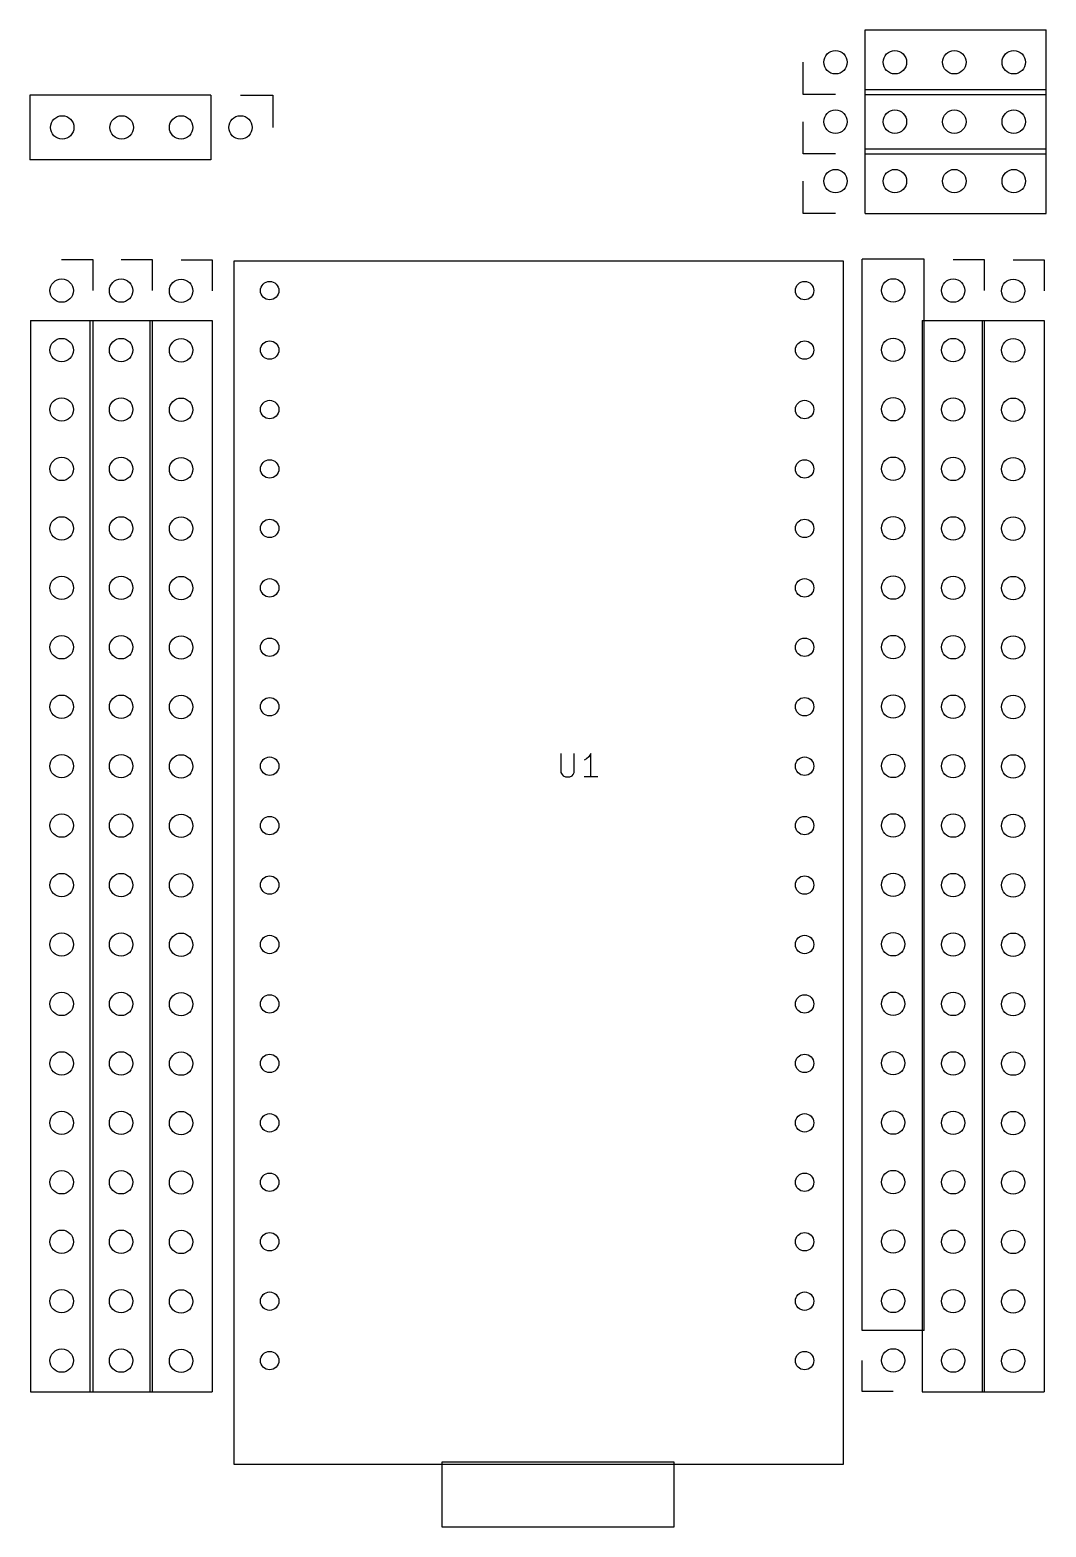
# Model space of a CAD drawing. Extents: x 5 to 48.4, y -64.3 to -0.3.
import ezdxf

# ---------------------------------------------------------------- set-up
doc = ezdxf.new("R2010")
doc.units = 0
doc.layers.add('BLACK', color=7, linetype='CONTINUOUS')
doc.layers.add('LYELLOW', color=51, linetype='CONTINUOUS')

msp = doc.modelspace()

# ---------------------------------------------------------------- linework, layer by layer
at = {"layer": 'BLACK'}
for centre, radius in [((39.395, -1.661), 0.5), ((41.935, -1.661), 0.5), ((44.475, -1.661), 0.5), ((47.015, -1.661), 0.5), ((39.395, -4.201), 0.5), ((41.935, -4.201), 0.5), ((44.475, -4.201), 0.5), ((47.015, -4.201), 0.5), ((6.35, -4.445), 0.5), ((8.89, -4.445), 0.5), ((11.43, -4.445), 0.5), ((13.97, -4.445), 0.5), ((39.395, -6.741), 0.5), ((41.935, -6.741), 0.5), ((44.475, -6.741), 0.5), ((47.015, -6.741), 0.5), ((6.325, -11.42), 0.5), ((8.865, -11.42), 0.5), ((11.43, -11.43), 0.5), ((15.215, -11.42), 0.3937), ((38.075, -11.42), 0.3937), ((41.86, -11.41), 0.5), ((44.425, -11.42), 0.5), ((46.99, -11.43), 0.5), ((6.325, -13.96), 0.5), ((8.865, -13.96), 0.5), ((11.43, -13.97), 0.5), ((15.215, -13.96), 0.3937), ((38.075, -13.96), 0.3937), ((41.86, -13.95), 0.5), ((44.425, -13.96), 0.5), ((46.99, -13.97), 0.5), ((41.86, -16.49), 0.5), ((6.325, -16.5), 0.5), ((8.865, -16.5), 0.5), ((11.43, -16.51), 0.5), ((15.215, -16.5), 0.3937), ((38.075, -16.5), 0.3937), ((44.425, -16.5), 0.5), ((46.99, -16.51), 0.5), ((6.325, -19.04), 0.5), ((8.865, -19.04), 0.5), ((11.43, -19.05), 0.5), ((41.86, -19.03), 0.5), ((44.425, -19.04), 0.5), ((46.99, -19.05), 0.5), ((15.215, -19.04), 0.3937), ((38.075, -19.04), 0.3937), ((6.325, -21.58), 0.5), ((8.865, -21.58), 0.5), ((11.43, -21.59), 0.5), ((41.86, -21.57), 0.5), ((44.425, -21.58), 0.5), ((46.99, -21.59), 0.5), ((15.215, -21.58), 0.3937), ((38.075, -21.58), 0.3937), ((6.325, -24.12), 0.5), ((8.865, -24.12), 0.5), ((11.43, -24.13), 0.5), ((41.86, -24.11), 0.5), ((44.425, -24.12), 0.5), ((46.99, -24.13), 0.5), ((15.215, -24.12), 0.3937), ((38.075, -24.12), 0.3937), ((6.325, -26.66), 0.5), ((8.865, -26.66), 0.5), ((11.43, -26.67), 0.5), ((41.86, -26.65), 0.5), ((44.425, -26.66), 0.5), ((46.99, -26.67), 0.5), ((15.215, -26.66), 0.3937), ((38.075, -26.66), 0.3937), ((6.325, -29.2), 0.5), ((8.865, -29.2), 0.5), ((11.43, -29.21), 0.5), ((41.86, -29.19), 0.5), ((44.425, -29.2), 0.5), ((46.99, -29.21), 0.5), ((15.215, -29.2), 0.3937), ((38.075, -29.2), 0.3937), ((6.325, -31.74), 0.5), ((8.865, -31.74), 0.5), ((11.43, -31.75), 0.5), ((41.86, -31.73), 0.5), ((44.425, -31.74), 0.5), ((46.99, -31.75), 0.5), ((15.215, -31.74), 0.3937), ((38.075, -31.74), 0.3937), ((6.325, -34.28), 0.5), ((8.865, -34.28), 0.5), ((11.43, -34.29), 0.5), ((15.215, -34.28), 0.3937), ((38.075, -34.28), 0.3937), ((41.86, -34.27), 0.5), ((44.425, -34.28), 0.5), ((46.99, -34.29), 0.5), ((6.325, -36.82), 0.5), ((8.865, -36.82), 0.5), ((11.43, -36.83), 0.5), ((15.215, -36.82), 0.3937), ((38.075, -36.82), 0.3937), ((41.86, -36.81), 0.5), ((44.425, -36.82), 0.5), ((46.99, -36.83), 0.5), ((6.325, -39.36), 0.5), ((8.865, -39.36), 0.5), ((11.43, -39.37), 0.5), ((15.215, -39.36), 0.3937), ((38.075, -39.36), 0.3937), ((41.86, -39.35), 0.5), ((44.425, -39.36), 0.5), ((46.99, -39.37), 0.5), ((6.325, -41.9), 0.5), ((8.865, -41.9), 0.5), ((11.43, -41.91), 0.5), ((15.215, -41.9), 0.3937), ((38.075, -41.9), 0.3937), ((41.86, -41.89), 0.5), ((44.425, -41.9), 0.5), ((46.99, -41.91), 0.5), ((6.325, -44.44), 0.5), ((8.865, -44.44), 0.5), ((11.43, -44.45), 0.5), ((15.215, -44.44), 0.3937), ((38.075, -44.44), 0.3937), ((41.86, -44.43), 0.5), ((44.425, -44.44), 0.5), ((46.99, -44.45), 0.5), ((6.325, -46.98), 0.5), ((8.865, -46.98), 0.5), ((11.43, -46.99), 0.5), ((15.215, -46.98), 0.3937), ((38.075, -46.98), 0.3937), ((41.86, -46.97), 0.5), ((44.425, -46.98), 0.5), ((46.99, -46.99), 0.5), ((6.325, -49.52), 0.5), ((8.865, -49.52), 0.5), ((11.43, -49.53), 0.5), ((15.215, -49.52), 0.3937), ((38.075, -49.52), 0.3937), ((41.86, -49.51), 0.5), ((44.425, -49.52), 0.5), ((46.99, -49.53), 0.5), ((6.325, -52.06), 0.5), ((8.865, -52.06), 0.5), ((11.43, -52.07), 0.5), ((15.215, -52.06), 0.3937), ((38.075, -52.06), 0.3937), ((41.86, -52.05), 0.5), ((44.425, -52.06), 0.5), ((46.99, -52.07), 0.5), ((6.325, -54.6), 0.5), ((8.865, -54.6), 0.5), ((11.43, -54.61), 0.5), ((15.215, -54.6), 0.3937), ((38.075, -54.6), 0.3937), ((41.86, -54.59), 0.5), ((44.425, -54.6), 0.5), ((46.99, -54.61), 0.5), ((6.325, -57.14), 0.5), ((8.865, -57.14), 0.5), ((11.43, -57.15), 0.5), ((15.215, -57.14), 0.3937), ((38.075, -57.14), 0.3937), ((41.86, -57.13), 0.5), ((44.425, -57.14), 0.5), ((46.99, -57.15), 0.5)]:
    msp.add_circle(centre, radius, dxfattribs=at)
at = {"layer": 'LYELLOW', "linetype": 'CONTINUOUS'}
for p, q in [((40.665, -0.281), (48.395, -0.281)), ((40.665, -3.041), (40.665, -0.281)), ((48.395, -3.041), (48.395, -0.281)), ((38.015, -3.041), (38.015, -1.661)), ((4.97, -3.065), (4.97, -5.825)), ((12.7, -3.065), (4.97, -3.065)), ((12.7, -3.065), (12.7, -5.825)), ((13.97, -3.065), (15.35, -3.065)), ((15.35, -3.065), (15.35, -4.445)), ((39.395, -3.041), (38.015, -3.041)), ((40.665, -2.821), (48.395, -2.821)), ((40.665, -5.581), (40.665, -2.821)), ((40.665, -3.041), (48.395, -3.041)), ((48.395, -5.581), (48.395, -2.821)), ((38.015, -5.581), (38.015, -4.201)), ((39.395, -5.581), (38.015, -5.581)), ((40.665, -5.361), (48.395, -5.361)), ((40.665, -8.121), (40.665, -5.361)), ((40.665, -5.581), (48.395, -5.581)), ((48.395, -8.121), (48.395, -5.361)), ((12.7, -5.825), (4.97, -5.825)), ((38.015, -8.121), (38.015, -6.741)), ((39.395, -8.121), (38.015, -8.121)), ((40.665, -8.121), (48.395, -8.121)), ((6.325, -10.09), (7.655, -10.09)), ((7.655, -10.09), (7.655, -11.42)), ((8.865, -10.09), (10.195, -10.09)), ((10.195, -10.09), (10.195, -11.42)), ((11.43, -10.1), (12.76, -10.1)), ((12.76, -10.1), (12.76, -11.43)), ((13.691, -10.15), (39.726, -10.15)), ((13.691, -61.585), (13.691, -10.15)), ((39.726, -10.15), (39.726, -61.585)), ((40.53, -55.86), (40.53, -10.08)), ((43.19, -10.08), (40.53, -10.08)), ((43.19, -55.86), (43.19, -10.08)), ((44.425, -10.09), (45.755, -10.09)), ((45.755, -10.09), (45.755, -11.42)), ((46.99, -10.1), (48.32, -10.1)), ((48.32, -10.1), (48.32, -11.43)), ((4.995, -12.69), (4.995, -58.47)), ((4.995, -12.69), (7.655, -12.69)), ((7.535, -12.69), (7.535, -58.47)), ((7.535, -12.69), (10.195, -12.69)), ((7.655, -12.69), (7.655, -58.47)), ((10.1, -12.7), (10.1, -58.48)), ((10.1, -12.7), (12.76, -12.7)), ((10.195, -12.69), (10.195, -58.47)), ((12.76, -12.7), (12.76, -58.48)), ((43.095, -12.69), (43.095, -58.47)), ((43.095, -12.69), (45.755, -12.69)), ((45.66, -12.7), (45.66, -58.48)), ((45.66, -12.7), (48.32, -12.7)), ((45.755, -12.69), (45.755, -58.47)), ((48.32, -12.7), (48.32, -58.48)), ((27.660801, -31.194612), (27.660801, -32.004448)), ((28.23245, -32.004448), (28.23245, -31.194612)), ((28.851736, -31.337524), (28.756461, -31.432799)), ((28.947011, -31.194612), (28.851736, -31.337524)), ((28.947011, -32.194998), (28.947011, -31.194612)), ((28.756461, -31.432799), (28.661186, -31.480437)), ((27.660801, -32.004448), (27.708438, -32.099723)), ((27.708438, -32.099723), (27.756076, -32.147361)), ((27.756076, -32.147361), (27.85135, -32.194998)), ((27.85135, -32.194998), (28.0419, -32.194998)), ((28.0419, -32.194998), (28.137175, -32.147361)), ((28.137175, -32.147361), (28.184812, -32.099723)), ((28.184812, -32.099723), (28.23245, -32.004448)), ((29.232835, -32.194998), (28.661186, -32.194998)), ((43.19, -55.86), (40.53, -55.86)), ((40.53, -58.46), (40.53, -57.13)), ((4.995, -58.47), (7.655, -58.47)), ((7.535, -58.47), (10.195, -58.47)), ((10.1, -58.48), (12.76, -58.48)), ((41.86, -58.46), (40.53, -58.46)), ((43.095, -58.47), (45.755, -58.47)), ((45.66, -58.48), (48.32, -58.48)), ((39.726, -61.585), (13.691, -61.585)), ((22.581, -61.458), (32.487, -61.458)), ((22.581, -64.252), (22.581, -61.458)), ((32.487, -61.458), (32.487, -64.252)), ((32.487, -64.252), (22.581, -64.252))]:
    msp.add_line(p, q, dxfattribs=at)

doc.saveas('drawing.dxf')
